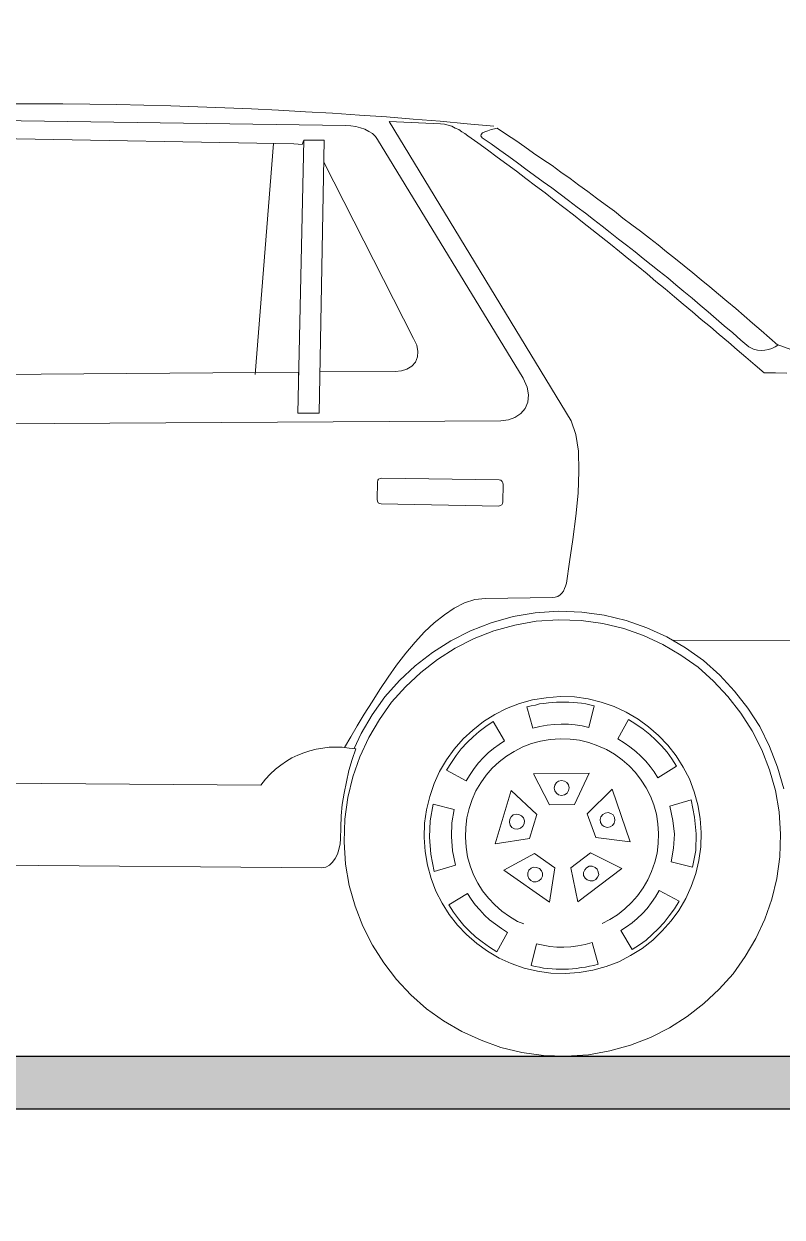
# Model space of a CAD drawing. Header units: metres. Extents: x 29392 to 32022, y 3934 to 33962.
# Drawn here: x 29712.991 to 29714.426, y 4060.038 to 4062.296 of the extents above; entities that cross this region are included whole.
import ezdxf

# ---------------------------------------------------------------- set-up
doc = ezdxf.new("R2010")
doc.units = ezdxf.units.M
doc.layers.add('finiture', color=7, linetype='Continuous', lineweight=20)

msp = doc.modelspace()

# ---------------------------------------------------------------- hatches: boundary and pattern name
at = {"transparency": 16777216}
h = msp.add_hatch(color=256, dxfattribs=at)
h.dxf.hatch_style = 1
h.paths.add_polyline_path([(29709.7027, 4062.2957), (29709.8027, 4062.2957), (29709.8027, 4060.3423), (29715.1139, 4060.3423), (29715.5864, 4060.2423), (29709.8027, 4060.2423), (29709.8027, 4058.1888), (29709.7027, 4058.1888)])

# ---------------------------------------------------------------- linework, layer by layer
for p, q in [((29709.8027, 4060.3423), (29715.1139, 4060.3423)), ((29709.8027, 4060.2423), (29715.5864, 4060.2423))]:
    msp.add_line(p, q, dxfattribs=at)
at = {"layer": 'finiture', "transparency": 16777216}
for p, q in [((29712.9318, 4062.113), (29713.5997, 4062.1033)), ((29713.6824, 4062.1109), (29714.0264, 4061.5445)), ((29713.779, 4062.1067), (29713.6824, 4062.1109)), ((29713.5997, 4062.1033), (29713.6094, 4062.1026)), ((29713.6094, 4062.1026), (29713.6192, 4062.1012)), ((29713.6192, 4062.1012), (29713.6282, 4062.0991)), ((29713.6282, 4062.0991), (29713.6358, 4062.0963)), ((29713.6358, 4062.0963), (29713.6435, 4062.0922)), ((29713.6435, 4062.0922), (29713.6504, 4062.088)), ((29713.6504, 4062.088), (29713.656, 4062.0824)), ((29713.7866, 4062.1061), (29713.779, 4062.1067)), ((29713.7936, 4062.104), (29713.7866, 4062.1061)), ((29713.8006, 4062.1019), (29713.7936, 4062.104)), ((29713.8068, 4062.0984), (29713.8006, 4062.1019)), ((29713.8137, 4062.0956), (29713.8068, 4062.0984)), ((29713.8193, 4062.0914), (29713.8137, 4062.0956)), ((29713.8256, 4062.088), (29713.8193, 4062.0914)), ((29713.8311, 4062.0838), (29713.8256, 4062.088)), ((29713.8561, 4062.0866), (29713.8589, 4062.0894)), ((29713.8589, 4062.0894), (29713.8631, 4062.0914)), ((29713.8631, 4062.0914), (29713.8687, 4062.0935)), ((29713.8687, 4062.0935), (29713.8749, 4062.0956)), ((29713.8749, 4062.0956), (29713.8812, 4062.097)), ((29713.8812, 4062.097), (29713.8867, 4062.0984)), ((29713.8867, 4062.0984), (29713.9041, 4062.0866)), ((29713.5017, 4062.0685), (29712.8992, 4062.0796)), ((29713.4635, 4062.0692), (29713.4287, 4061.6321)), ((29713.51, 4062.0678), (29713.5017, 4062.0685)), ((29713.5094, 4061.5591), (29713.5205, 4062.0755)), ((29713.5177, 4062.0671), (29713.51, 4062.0678)), ((29713.5205, 4062.0755), (29713.5177, 4062.0671)), ((29713.5205, 4062.0755), (29713.5594, 4062.0755)), ((29713.5594, 4062.0755), (29713.5497, 4061.5591)), ((29713.656, 4062.0824), (29713.6602, 4062.0769)), ((29713.6602, 4062.0769), (29713.9354, 4061.6251)), ((29713.8499, 4062.0706), (29713.8311, 4062.0838)), ((29713.8679, 4062.0574), (29713.8499, 4062.0706)), ((29713.8554, 4062.0838), (29713.8561, 4062.0866)), ((29713.8582, 4062.0803), (29713.8554, 4062.0838)), ((29713.8749, 4062.0685), (29713.8582, 4062.0803)), ((29713.8916, 4062.0567), (29713.8749, 4062.0685)), ((29713.9041, 4062.0866), (29713.9215, 4062.0748)), ((29713.9215, 4062.0748), (29713.9388, 4062.0629)), ((29713.8867, 4062.0435), (29713.8679, 4062.0574)), ((29713.9048, 4062.0303), (29713.8867, 4062.0435)), ((29713.9083, 4062.0449), (29713.8916, 4062.0567)), ((29713.9249, 4062.0324), (29713.9083, 4062.0449)), ((29713.9388, 4062.0629), (29713.9555, 4062.0511)), ((29713.9555, 4062.0511), (29713.9729, 4062.0393)), ((29713.5587, 4062.0338), (29713.7283, 4061.7002)), ((29713.9229, 4062.0171), (29713.9048, 4062.0303)), ((29713.9409, 4062.0206), (29713.9249, 4062.0324)), ((29713.9569, 4062.0087), (29713.9409, 4062.0206)), ((29713.9729, 4062.0393), (29713.9903, 4062.0275)), ((29713.9903, 4062.0275), (29714.0069, 4062.015)), ((29713.9409, 4062.0032), (29713.9229, 4062.0171)), ((29713.959, 4061.9893), (29713.9409, 4062.0032)), ((29713.9736, 4061.9969), (29713.9569, 4062.0087)), ((29714.0069, 4062.015), (29714.0243, 4062.0032)), ((29714.0243, 4062.0032), (29714.041, 4061.9907)), ((29713.9771, 4061.9761), (29713.959, 4061.9893)), ((29713.9896, 4061.9851), (29713.9736, 4061.9969)), ((29713.9944, 4061.9622), (29713.9771, 4061.9761)), ((29714.0055, 4061.9733), (29713.9896, 4061.9851)), ((29714.041, 4061.9907), (29714.0577, 4061.9782)), ((29714.0577, 4061.9782), (29714.0744, 4061.9657)), ((29714.0125, 4061.9483), (29713.9944, 4061.9622)), ((29714.0215, 4061.9615), (29714.0055, 4061.9733)), ((29714.0375, 4061.949), (29714.0215, 4061.9615)), ((29714.0744, 4061.9657), (29714.091, 4061.9538)), ((29714.091, 4061.9538), (29714.1084, 4061.9413)), ((29714.0306, 4061.9344), (29714.0125, 4061.9483)), ((29714.0479, 4061.9205), (29714.0306, 4061.9344)), ((29714.0535, 4061.9372), (29714.0375, 4061.949)), ((29714.0688, 4061.9253), (29714.0535, 4061.9372)), ((29714.1084, 4061.9413), (29714.1244, 4061.9281)), ((29714.0653, 4061.9066), (29714.0479, 4061.9205)), ((29714.0848, 4061.9128), (29714.0688, 4061.9253)), ((29714.1001, 4061.901), (29714.0848, 4061.9128)), ((29714.1244, 4061.9281), (29714.1411, 4061.9156)), ((29714.1411, 4061.9156), (29714.1577, 4061.9031)), ((29714.0834, 4061.8927), (29714.0653, 4061.9066)), ((29714.1008, 4061.8788), (29714.0834, 4061.8927)), ((29714.1161, 4061.8885), (29714.1001, 4061.901)), ((29714.1314, 4061.8767), (29714.1161, 4061.8885)), ((29714.1577, 4061.9031), (29714.1744, 4061.8899)), ((29714.1744, 4061.8899), (29714.1911, 4061.8774)), ((29714.1181, 4061.8649), (29714.1008, 4061.8788)), ((29714.1355, 4061.8503), (29714.1181, 4061.8649)), ((29714.1473, 4061.8642), (29714.1314, 4061.8767)), ((29714.1626, 4061.8517), (29714.1473, 4061.8642)), ((29714.1911, 4061.8774), (29714.2071, 4061.8642)), ((29714.2071, 4061.8642), (29714.2238, 4061.851)), ((29714.1529, 4061.8364), (29714.1355, 4061.8503)), ((29714.1779, 4061.8399), (29714.1626, 4061.8517)), ((29714.1932, 4061.8274), (29714.1779, 4061.8399)), ((29714.2238, 4061.851), (29714.2405, 4061.8378)), ((29714.1703, 4061.8225), (29714.1529, 4061.8364)), ((29714.1869, 4061.8079), (29714.1703, 4061.8225)), ((29714.2092, 4061.8149), (29714.1932, 4061.8274)), ((29714.2405, 4061.8378), (29714.2564, 4061.8246)), ((29714.2564, 4061.8246), (29714.2724, 4061.8114)), ((29714.2043, 4061.794), (29714.1869, 4061.8079)), ((29714.2217, 4061.7794), (29714.2043, 4061.794)), ((29714.2245, 4061.8016), (29714.2092, 4061.8149)), ((29714.2398, 4061.7891), (29714.2245, 4061.8016)), ((29714.2724, 4061.8114), (29714.2891, 4061.7982)), ((29714.2891, 4061.7982), (29714.3051, 4061.7843)), ((29714.2384, 4061.7655), (29714.2217, 4061.7794)), ((29714.2551, 4061.7766), (29714.2398, 4061.7891)), ((29714.2703, 4061.7634), (29714.2551, 4061.7766)), ((29714.3051, 4061.7843), (29714.3211, 4061.7711)), ((29714.2557, 4061.7509), (29714.2384, 4061.7655)), ((29714.2724, 4061.7363), (29714.2557, 4061.7509)), ((29714.2856, 4061.7509), (29714.2703, 4061.7634)), ((29714.3009, 4061.7377), (29714.2856, 4061.7509)), ((29714.3211, 4061.7711), (29714.3377, 4061.7572)), ((29714.3377, 4061.7572), (29714.3537, 4061.7433)), ((29714.2898, 4061.7224), (29714.2724, 4061.7363)), ((29714.3162, 4061.7245), (29714.3009, 4061.7377)), ((29714.3537, 4061.7433), (29714.3697, 4061.7294)), ((29714.3697, 4061.7294), (29714.3857, 4061.7155)), ((29714.3065, 4061.7078), (29714.2898, 4061.7224)), ((29714.3238, 4061.6932), (29714.3065, 4061.7078)), ((29714.3322, 4061.7113), (29714.3162, 4061.7245)), ((29714.3475, 4061.6974), (29714.3322, 4061.7113)), ((29714.3857, 4061.7155), (29714.4017, 4061.7016)), ((29713.7283, 4061.7002), (29713.7345, 4061.6877)), ((29713.7345, 4061.6877), (29713.7366, 4061.6759)), ((29714.3405, 4061.6786), (29714.3238, 4061.6932)), ((29714.3628, 4061.6842), (29714.3475, 4061.6974)), ((29714.3711, 4061.68), (29714.3628, 4061.6842)), ((29714.4059, 4061.6814), (29714.3996, 4061.6793)), ((29714.4017, 4061.7016), (29714.4177, 4061.6877)), ((29714.4121, 4061.6842), (29714.4059, 4061.6814)), ((29714.4177, 4061.6877), (29714.4121, 4061.6842)), ((29714.4161, 4061.6891), (29714.5025, 4061.6571)), ((29713.7359, 4061.6654), (29713.7317, 4061.6557)), ((29713.7366, 4061.6759), (29713.7359, 4061.6654)), ((29714.3572, 4061.6647), (29714.3405, 4061.6786)), ((29714.3746, 4061.6501), (29714.3572, 4061.6647)), ((29714.3788, 4061.6779), (29714.3711, 4061.68)), ((29714.3857, 4061.6773), (29714.3788, 4061.6779)), ((29714.3927, 4061.6779), (29714.3857, 4061.6773)), ((29714.3996, 4061.6793), (29714.3927, 4061.6779)), ((29712.9096, 4061.6321), (29713.5107, 4061.6363)), ((29713.5107, 4061.6363), (29713.5107, 4061.6237)), ((29713.6935, 4061.6376), (29713.551, 4061.6369)), ((29713.551, 4061.6369), (29713.551, 4061.6328)), ((29713.7053, 4061.639), (29713.6935, 4061.6376)), ((29713.7158, 4061.6425), (29713.7053, 4061.639)), ((29713.7248, 4061.6481), (29713.7158, 4061.6425)), ((29713.7317, 4061.6557), (29713.7248, 4061.6481)), ((29714.3913, 4061.6355), (29714.3746, 4061.6501)), ((29713.9354, 4061.6251), (29713.943, 4061.6084)), ((29714.4128, 4061.6355), (29714.3913, 4061.6355)), ((29714.4343, 4061.6349), (29714.4128, 4061.6355)), ((29713.943, 4061.6084), (29713.9458, 4061.5939)), ((29713.9458, 4061.5939), (29713.9444, 4061.5799)), ((29713.9395, 4061.5681), (29713.9312, 4061.5584)), ((29713.9444, 4061.5799), (29713.9395, 4061.5681)), ((29713.5497, 4061.5591), (29713.5094, 4061.5591)), ((29713.9076, 4061.5466), (29713.8937, 4061.5445)), ((29713.9201, 4061.5508), (29713.9076, 4061.5466)), ((29713.9312, 4061.5584), (29713.9201, 4061.5508)), ((29713.8937, 4061.5445), (29711.683, 4061.5313)), ((29714.0264, 4061.5445), (29714.0354, 4061.5188)), ((29714.0354, 4061.5188), (29714.0403, 4061.4868)), ((29714.0403, 4061.4868), (29714.041, 4061.4493)), ((29713.6622, 4061.434), (29713.6608, 4061.4319)), ((29713.665, 4061.4354), (29713.6622, 4061.434)), ((29713.6685, 4061.4361), (29713.665, 4061.4354)), ((29713.8902, 4061.4326), (29713.6685, 4061.4361)), ((29713.8937, 4061.4319), (29713.8902, 4061.4326)), ((29714.041, 4061.4493), (29714.0396, 4061.4076)), ((29713.6602, 4061.4284), (29713.6595, 4061.3958)), ((29713.6608, 4061.4319), (29713.6602, 4061.4284)), ((29713.8958, 4061.4298), (29713.8937, 4061.4319)), ((29713.8972, 4061.4271), (29713.8958, 4061.4298)), ((29713.8978, 4061.4243), (29713.8972, 4061.4271)), ((29713.8972, 4061.3909), (29713.8978, 4061.4243)), ((29713.6595, 4061.3958), (29713.6602, 4061.3923)), ((29713.6602, 4061.3923), (29713.6616, 4061.3895)), ((29713.6616, 4061.3895), (29713.6636, 4061.3881)), ((29713.6636, 4061.3881), (29713.6671, 4061.3874)), ((29713.6671, 4061.3874), (29713.8895, 4061.3833)), ((29713.895, 4061.3854), (29713.8964, 4061.3881)), ((29713.8964, 4061.3881), (29713.8972, 4061.3909)), ((29714.0396, 4061.4076), (29714.0354, 4061.3638)), ((29713.8895, 4061.3833), (29713.8923, 4061.384)), ((29713.8923, 4061.384), (29713.895, 4061.3854)), ((29714.0354, 4061.3638), (29714.0299, 4061.32)), ((29714.0299, 4061.32), (29714.0236, 4061.2776)), ((29714.0236, 4061.2776), (29714.0174, 4061.2373)), ((29714.016, 4061.2318), (29714.0139, 4061.2269)), ((29714.0174, 4061.2373), (29714.016, 4061.2318)), ((29713.8645, 4061.2081), (29713.8443, 4061.2061)), ((29713.991, 4061.2102), (29713.8645, 4061.2081)), ((29713.9965, 4061.2109), (29713.991, 4061.2102)), ((29714.0014, 4061.2123), (29713.9965, 4061.2109)), ((29714.0055, 4061.2151), (29714.0014, 4061.2123)), ((29714.009, 4061.2186), (29714.0055, 4061.2151)), ((29714.0118, 4061.222), (29714.009, 4061.2186)), ((29714.0139, 4061.2269), (29714.0118, 4061.222)), ((29713.8054, 4061.1901), (29713.7866, 4061.1776)), ((29713.8249, 4061.1998), (29713.8054, 4061.1901)), ((29713.8443, 4061.2061), (29713.8249, 4061.1998)), ((29714.0025, 4061.1841), (29713.9584, 4061.1812)), ((29714.0465, 4061.1826), (29714.0025, 4061.1841)), ((29713.7672, 4061.1623), (29713.7491, 4061.1449)), ((29713.7866, 4061.1776), (29713.7672, 4061.1623)), ((29713.8753, 4061.1624), (29713.8363, 4061.1472)), ((29713.9165, 4061.1739), (29713.8753, 4061.1624)), ((29713.9584, 4061.1812), (29713.9165, 4061.1739)), ((29713.9604, 4061.1651), (29713.92, 4061.1581)), ((29714.0028, 4061.1679), (29713.9604, 4061.1651)), ((29714.0451, 4061.1665), (29714.0028, 4061.1679)), ((29714.0861, 4061.1609), (29714.0451, 4061.1665)), ((29714.0892, 4061.1768), (29714.0465, 4061.1826)), ((29714.1304, 4061.1667), (29714.0892, 4061.1768)), ((29714.1693, 4061.153), (29714.1304, 4061.1667)), ((29713.7491, 4061.1449), (29713.7311, 4061.1254)), ((29713.8363, 4061.1472), (29713.7987, 4061.1284)), ((29713.8804, 4061.147), (29713.8429, 4061.1324)), ((29713.92, 4061.1581), (29713.8804, 4061.147)), ((29714.1258, 4061.1512), (29714.0861, 4061.1609)), ((29714.1633, 4061.138), (29714.1258, 4061.1512)), ((29714.2076, 4061.1357), (29714.1693, 4061.153)), ((29713.7311, 4061.1254), (29713.7137, 4061.1046)), ((29713.7987, 4061.1284), (29713.764, 4061.106)), ((29713.8429, 4061.1324), (29713.8068, 4061.1144)), ((29714.2001, 4061.1213), (29714.1633, 4061.138)), ((29714.2342, 4061.1011), (29714.2001, 4061.1213)), ((29714.243, 4061.1148), (29714.2076, 4061.1357)), ((29715.0709, 4061.1275), (29714.221, 4061.1296)), ((29713.7137, 4061.1046), (29713.6963, 4061.0824)), ((29713.764, 4061.106), (29713.7316, 4061.0808)), ((29713.8068, 4061.1144), (29713.7734, 4061.0928)), ((29714.2668, 4061.0782), (29714.2342, 4061.1011)), ((29714.277, 4061.0909), (29714.243, 4061.1148)), ((29713.6963, 4061.0824), (29713.6803, 4061.0594)), ((29713.7316, 4061.0808), (29713.7014, 4061.0528)), ((29713.7734, 4061.0928), (29713.7421, 4061.0685)), ((29714.296, 4061.0518), (29714.2668, 4061.0782)), ((29714.3074, 4061.0633), (29714.277, 4061.0909)), ((29713.6803, 4061.0594), (29713.6643, 4061.0358)), ((29713.7014, 4061.0528), (29713.6738, 4061.0223)), ((29713.7421, 4061.0685), (29713.713, 4061.0414)), ((29714.3231, 4061.0226), (29714.296, 4061.0518)), ((29714.3355, 4061.0331), (29714.3074, 4061.0633)), ((29713.6643, 4061.0358), (29713.6497, 4061.0129)), ((29713.713, 4061.0414), (29713.6865, 4061.0122)), ((29714.3607, 4061.0007), (29714.3355, 4061.0331)), ((29713.6497, 4061.0129), (29713.6351, 4060.9892)), ((29713.6738, 4061.0223), (29713.65, 4060.9883)), ((29713.6865, 4061.0122), (29713.6636, 4060.9795)), ((29713.9284, 4061.0094), (29713.9041, 4061.0004)), ((29713.9534, 4061.0163), (29713.9284, 4061.0094)), ((29713.9507, 4061.0052), (29713.9423, 4061.0031)), ((29713.959, 4061.0066), (29713.9507, 4061.0052)), ((29713.9792, 4061.0205), (29713.9534, 4061.0163)), ((29713.9667, 4061.0087), (29713.959, 4061.0066)), ((29713.975, 4061.0094), (29713.9667, 4061.0087)), ((29713.9833, 4061.0108), (29713.975, 4061.0094)), ((29714.0055, 4061.0226), (29713.9792, 4061.0205)), ((29713.991, 4061.0115), (29713.9833, 4061.0108)), ((29713.9986, 4061.0121), (29713.991, 4061.0115)), ((29714.0069, 4061.0121), (29713.9986, 4061.0121)), ((29714.0326, 4061.0219), (29714.0055, 4061.0226)), ((29714.0146, 4061.0121), (29714.0069, 4061.0121)), ((29714.0222, 4061.0121), (29714.0146, 4061.0121)), ((29714.0306, 4061.0115), (29714.0222, 4061.0121)), ((29714.0382, 4061.0108), (29714.0306, 4061.0115)), ((29714.0584, 4061.0184), (29714.0326, 4061.0219)), ((29714.0459, 4061.0101), (29714.0382, 4061.0108)), ((29714.0542, 4061.0087), (29714.0459, 4061.0101)), ((29714.0619, 4061.0073), (29714.0542, 4061.0087)), ((29714.0834, 4061.0121), (29714.0584, 4061.0184)), ((29714.0598, 4060.9642), (29714.0702, 4061.0052)), ((29714.0702, 4061.0052), (29714.0619, 4061.0073)), ((29714.1077, 4061.0038), (29714.0834, 4061.0121)), ((29714.1306, 4060.9934), (29714.1077, 4061.0038)), ((29714.3475, 4060.9913), (29714.3231, 4061.0226)), ((29713.6351, 4060.9892), (29713.6219, 4060.967)), ((29713.65, 4060.9883), (29713.6291, 4060.953)), ((29713.8818, 4060.9885), (29713.8603, 4060.9753)), ((29713.9041, 4061.0004), (29713.8818, 4060.9885)), ((29713.9423, 4061.0031), (29713.9541, 4060.9628)), ((29714.1529, 4060.9802), (29714.1306, 4060.9934)), ((29714.369, 4060.958), (29714.3475, 4060.9913)), ((29714.3831, 4060.966), (29714.3607, 4061.0007)), ((29713.6219, 4060.967), (29713.6094, 4060.9462)), ((29713.6636, 4060.9795), (29713.6435, 4060.9455)), ((29713.8402, 4060.9593), (29713.8221, 4060.9427)), ((29713.8603, 4060.9753), (29713.8402, 4060.9593)), ((29713.8652, 4060.9663), (29713.8527, 4060.9566)), ((29713.8791, 4060.9753), (29713.8652, 4060.9663)), ((29713.9006, 4060.9392), (29713.8791, 4060.9753)), ((29713.9541, 4060.9628), (29713.9673, 4060.9663)), ((29713.9673, 4060.9663), (29713.9812, 4060.9684)), ((29713.9812, 4060.9684), (29713.9944, 4060.9698)), ((29713.9944, 4060.9698), (29714.0076, 4060.9705)), ((29714.0076, 4060.9705), (29714.0215, 4060.9705)), ((29714.0215, 4060.9705), (29714.034, 4060.9691)), ((29714.034, 4060.9691), (29714.0473, 4060.967)), ((29714.0473, 4060.967), (29714.0598, 4060.9642)), ((29714.1348, 4060.9795), (29714.1147, 4060.9427)), ((29714.1487, 4060.9705), (29714.1348, 4060.9795)), ((29714.1626, 4060.9607), (29714.1487, 4060.9705)), ((29714.173, 4060.9656), (29714.1529, 4060.9802)), ((29714.1751, 4060.951), (29714.1626, 4060.9607)), ((29714.1918, 4060.9489), (29714.173, 4060.9656)), ((29714.4019, 4060.9284), (29714.3831, 4060.966)), ((29713.6094, 4060.9462), (29713.5976, 4060.926)), ((29713.6291, 4060.953), (29713.6161, 4060.9242)), ((29713.6435, 4060.9455), (29713.6268, 4060.9086)), ((29713.8221, 4060.9427), (29713.8054, 4060.9232)), ((29713.8297, 4060.9357), (29713.8186, 4060.9239)), ((29713.8408, 4060.9468), (29713.8297, 4060.9357)), ((29713.8527, 4060.9566), (29713.8408, 4060.9468)), ((29713.8902, 4060.9322), (29713.9006, 4060.9392)), ((29713.9513, 4060.9336), (29713.9687, 4060.9385)), ((29713.9687, 4060.9385), (29713.9868, 4060.9413)), ((29713.9868, 4060.9413), (29714.0055, 4060.9427)), ((29714.0055, 4060.9427), (29714.0243, 4060.942)), ((29714.0243, 4060.942), (29714.0424, 4060.9399)), ((29714.0424, 4060.9399), (29714.0598, 4060.9357)), ((29714.0598, 4060.9357), (29714.0771, 4060.9295)), ((29714.1147, 4060.9427), (29714.1265, 4060.935)), ((29714.1862, 4060.9406), (29714.1751, 4060.951)), ((29714.1974, 4060.9295), (29714.1862, 4060.9406)), ((29714.2092, 4060.9309), (29714.1918, 4060.9489)), ((29714.3871, 4060.9218), (29714.369, 4060.958)), ((29713.5205, 4060.9163), (29713.5094, 4060.9121)), ((29713.5323, 4060.9197), (29713.5205, 4060.9163)), ((29713.5441, 4060.9232), (29713.5323, 4060.9197)), ((29713.5566, 4060.9253), (29713.5441, 4060.9232)), ((29713.5684, 4060.9267), (29713.5566, 4060.9253)), ((29713.5809, 4060.9267), (29713.5684, 4060.9267)), ((29713.5934, 4060.9267), (29713.5809, 4060.9267)), ((29713.6066, 4060.9253), (29713.5934, 4060.9267)), ((29713.6192, 4060.9239), (29713.6066, 4060.9253)), ((29713.6122, 4060.9038), (29713.6192, 4060.9239)), ((29713.8054, 4060.9232), (29713.7908, 4060.903)), ((29713.8186, 4060.9239), (29713.8089, 4060.9114)), ((29713.8603, 4060.9072), (29713.8693, 4060.9163)), ((29713.8693, 4060.9163), (29713.8798, 4060.9246)), ((29713.8798, 4060.9246), (29713.8902, 4060.9322)), ((29713.9041, 4060.91), (29713.9187, 4060.919)), ((29713.9187, 4060.919), (29713.9347, 4060.9274)), ((29713.9347, 4060.9274), (29713.9513, 4060.9336)), ((29714.0771, 4060.9295), (29714.0931, 4060.9225)), ((29714.0931, 4060.9225), (29714.1084, 4060.9135)), ((29714.1084, 4060.9135), (29714.123, 4060.903)), ((29714.1265, 4060.935), (29714.1376, 4060.9274)), ((29714.1376, 4060.9274), (29714.1487, 4060.919)), ((29714.1487, 4060.919), (29714.1585, 4060.91)), ((29714.2078, 4060.9177), (29714.1974, 4060.9295)), ((29714.2168, 4060.9051), (29714.2078, 4060.9177)), ((29714.2252, 4060.9107), (29714.2092, 4060.9309)), ((29714.4017, 4060.8843), (29714.3871, 4060.9218)), ((29714.417, 4060.8894), (29714.4019, 4060.9284)), ((29713.4774, 4060.8926), (29713.467, 4060.885)), ((29713.4878, 4060.9003), (29713.4774, 4060.8926)), ((29713.4982, 4060.9065), (29713.4878, 4060.9003)), ((29713.5094, 4060.9121), (29713.4982, 4060.9065)), ((29713.606, 4060.8829), (29713.6122, 4060.9038)), ((29713.6268, 4060.9086), (29713.6136, 4060.8711)), ((29713.7908, 4060.903), (29713.7776, 4060.8808)), ((29713.7998, 4060.8982), (29713.7908, 4060.8836)), ((29713.8089, 4060.9114), (29713.7998, 4060.8982)), ((29713.8429, 4060.8864), (29713.8513, 4060.8975)), ((29713.8513, 4060.8975), (29713.8603, 4060.9072)), ((29713.877, 4060.8871), (29713.8902, 4060.8989)), ((29713.8902, 4060.8989), (29713.9041, 4060.91)), ((29714.123, 4060.903), (29714.1362, 4060.8919)), ((29714.1362, 4060.8919), (29714.148, 4060.8787)), ((29714.1585, 4060.91), (29714.1675, 4060.9003)), ((29714.1675, 4060.9003), (29714.1758, 4060.8905)), ((29714.1758, 4060.8905), (29714.1835, 4060.8801)), ((29714.1904, 4060.869), (29714.2259, 4060.8912)), ((29714.2259, 4060.8912), (29714.2168, 4060.9051)), ((29714.2384, 4060.8892), (29714.2252, 4060.9107)), ((29713.4391, 4060.8551), (29711.398, 4060.8697)), ((29713.4572, 4060.8759), (29713.4482, 4060.8662)), ((29713.467, 4060.885), (29713.4572, 4060.8759)), ((29713.6011, 4060.8614), (29713.606, 4060.8829)), ((29713.6136, 4060.8711), (29713.6038, 4060.8315)), ((29713.7776, 4060.8808), (29713.7672, 4060.8579)), ((29713.7908, 4060.8836), (29713.8277, 4060.8634)), ((29713.8277, 4060.8634), (29713.8353, 4060.8753)), ((29713.8353, 4060.8753), (29713.8429, 4060.8864)), ((29713.8554, 4060.8593), (29713.8659, 4060.8739)), ((29713.8659, 4060.8739), (29713.877, 4060.8871)), ((29713.9555, 4060.8767), (29714.0605, 4060.878)), ((29713.9854, 4060.8176), (29713.9555, 4060.8767)), ((29714.0605, 4060.878), (29714.0326, 4060.8183)), ((29714.148, 4060.8787), (29714.1591, 4060.8648)), ((29714.1835, 4060.8801), (29714.1904, 4060.869)), ((29714.2502, 4060.8669), (29714.2384, 4060.8892)), ((29714.4128, 4060.8447), (29714.4017, 4060.8843)), ((29714.4286, 4060.8483), (29714.417, 4060.8894)), ((29713.4482, 4060.8662), (29713.4391, 4060.8551)), ((29713.5969, 4060.8398), (29713.6011, 4060.8614)), ((29713.7672, 4060.8579), (29713.7588, 4060.8336)), ((29713.8464, 4060.844), (29713.8554, 4060.8593)), ((29713.9958, 4060.8551), (29713.9944, 4060.8496)), ((29713.9944, 4060.8496), (29713.9958, 4060.844)), ((29713.9986, 4060.86), (29713.9958, 4060.8551)), ((29714.0028, 4060.8627), (29713.9986, 4060.86)), ((29714.0083, 4060.8641), (29714.0028, 4060.8627)), ((29714.0139, 4060.8627), (29714.0083, 4060.8641)), ((29714.0181, 4060.86), (29714.0139, 4060.8627)), ((29714.0215, 4060.8558), (29714.0181, 4060.86)), ((29714.0229, 4060.8502), (29714.0215, 4060.8558)), ((29714.0215, 4060.8447), (29714.0229, 4060.8502)), ((29714.057, 4060.8009), (29714.1043, 4060.8474)), ((29714.1043, 4060.8474), (29714.1383, 4060.7481)), ((29714.1591, 4060.8648), (29714.1682, 4060.8502)), ((29714.1682, 4060.8502), (29714.1765, 4060.8343)), ((29714.2592, 4060.8426), (29714.2502, 4060.8669)), ((29713.5934, 4060.8183), (29713.5969, 4060.8398)), ((29713.6038, 4060.8315), (29713.5983, 4060.7905)), ((29713.7588, 4060.8336), (29713.7526, 4060.8085)), ((29713.8332, 4060.8106), (29713.8394, 4060.828)), ((29713.8394, 4060.828), (29713.8464, 4060.844)), ((29713.8825, 4060.7439), (29713.9131, 4060.8447)), ((29713.9131, 4060.8447), (29713.9618, 4060.7995)), ((29713.9958, 4060.844), (29713.9986, 4060.8398)), ((29713.9986, 4060.8398), (29714.0028, 4060.837)), ((29714.0028, 4060.837), (29714.0083, 4060.8356)), ((29714.0083, 4060.8356), (29714.0139, 4060.837)), ((29714.0139, 4060.837), (29714.0188, 4060.8398)), ((29714.0188, 4060.8398), (29714.0215, 4060.8447)), ((29714.1765, 4060.8343), (29714.1828, 4060.8176)), ((29714.2537, 4060.8273), (29714.2134, 4060.8155)), ((29714.2599, 4060.7946), (29714.2537, 4060.8273)), ((29714.2662, 4060.8176), (29714.2592, 4060.8426)), ((29714.4197, 4060.8044), (29714.4128, 4060.8447)), ((29713.5914, 4060.7967), (29713.5934, 4060.8183)), ((29713.7526, 4060.8085), (29713.7491, 4060.7828)), ((29713.7651, 4060.819), (29713.7595, 4060.7877)), ((29713.8054, 4060.8092), (29713.7651, 4060.819)), ((29713.8006, 4060.7835), (29713.8054, 4060.8092)), ((29713.829, 4060.7932), (29713.8332, 4060.8106)), ((29713.9222, 4060.8002), (29713.9166, 4060.7988)), ((29713.9277, 4060.7995), (29713.9222, 4060.8002)), ((29714.0326, 4060.8183), (29713.9854, 4060.8176)), ((29714.073, 4060.7557), (29714.057, 4060.8009)), ((29714.091, 4060.8023), (29714.0862, 4060.7995)), ((29714.0966, 4060.803), (29714.091, 4060.8023)), ((29714.1015, 4060.8016), (29714.0966, 4060.803)), ((29714.1056, 4060.7988), (29714.1015, 4060.8016)), ((29714.1828, 4060.8176), (29714.1876, 4060.8002)), ((29714.1876, 4060.8002), (29714.1904, 4060.7821)), ((29714.2134, 4060.8155), (29714.2189, 4060.7884)), ((29714.2703, 4060.7919), (29714.2662, 4060.8176)), ((29714.4225, 4060.762), (29714.4197, 4060.8044)), ((29713.5907, 4060.7752), (29713.5914, 4060.7967)), ((29713.5983, 4060.7905), (29713.5969, 4060.7481)), ((29713.7491, 4060.7828), (29713.7484, 4060.7557)), ((29713.7595, 4060.7877), (29713.7582, 4060.7565)), ((29713.7998, 4060.7578), (29713.8006, 4060.7835)), ((29713.8269, 4060.7752), (29713.829, 4060.7932)), ((29713.9103, 4060.7905), (29713.9097, 4060.7849)), ((29713.9097, 4060.7849), (29713.911, 4060.7793)), ((29713.9131, 4060.7953), (29713.9103, 4060.7905)), ((29713.911, 4060.7793), (29713.9145, 4060.7752)), ((29713.9166, 4060.7988), (29713.9131, 4060.7953)), ((29713.9326, 4060.7967), (29713.9277, 4060.7995)), ((29713.936, 4060.7932), (29713.9326, 4060.7967)), ((29713.9347, 4060.7773), (29713.9374, 4060.7821)), ((29713.9382, 4060.7877), (29713.936, 4060.7932)), ((29713.9374, 4060.7821), (29713.9382, 4060.7877)), ((29713.9618, 4060.7995), (29713.9479, 4060.7543)), ((29714.0827, 4060.7953), (29714.0813, 4060.7898)), ((29714.0813, 4060.7898), (29714.082, 4060.7842)), ((29714.082, 4060.7842), (29714.0848, 4060.7793)), ((29714.0862, 4060.7995), (29714.0827, 4060.7953)), ((29714.0848, 4060.7793), (29714.089, 4060.7766)), ((29714.1001, 4060.7759), (29714.1049, 4060.7787)), ((29714.1049, 4060.7787), (29714.1077, 4060.7828)), ((29714.1084, 4060.7939), (29714.1056, 4060.7988)), ((29714.1077, 4060.7828), (29714.1091, 4060.7884)), ((29714.1091, 4060.7884), (29714.1084, 4060.7939)), ((29714.1904, 4060.7821), (29714.1918, 4060.7634)), ((29714.2189, 4060.7884), (29714.2217, 4060.762)), ((29714.2627, 4060.7627), (29714.2599, 4060.7946)), ((29714.2724, 4060.7655), (29714.2703, 4060.7919)), ((29713.59, 4060.7537), (29713.5907, 4060.7752)), ((29713.7484, 4060.7557), (29713.7505, 4060.7293)), ((29713.7582, 4060.7565), (29713.7609, 4060.7245)), ((29713.8019, 4060.7307), (29713.7998, 4060.7578)), ((29713.8263, 4060.7565), (29713.8269, 4060.7752)), ((29713.8277, 4060.7377), (29713.8263, 4060.7565)), ((29713.9145, 4060.7752), (29713.9194, 4060.7724)), ((29713.9194, 4060.7724), (29713.9249, 4060.7717)), ((29713.9249, 4060.7717), (29713.9305, 4060.7738)), ((29713.9305, 4060.7738), (29713.9347, 4060.7773)), ((29714.1383, 4060.7481), (29714.073, 4060.7557)), ((29714.089, 4060.7766), (29714.0945, 4060.7752)), ((29714.0945, 4060.7752), (29714.1001, 4060.7759)), ((29714.1918, 4060.7634), (29714.1911, 4060.7446)), ((29714.2217, 4060.762), (29714.2203, 4060.7356)), ((29714.262, 4060.7314), (29714.2627, 4060.7627)), ((29714.2717, 4060.7384), (29714.2724, 4060.7655)), ((29714.4211, 4060.7196), (29714.4225, 4060.762)), ((29713.5844, 4060.7245), (29713.5872, 4060.7335)), ((29713.5872, 4060.7335), (29713.5893, 4060.7439)), ((29713.5893, 4060.7439), (29713.59, 4060.7537)), ((29713.5969, 4060.7481), (29713.5997, 4060.7057)), ((29713.8304, 4060.7196), (29713.8277, 4060.7377)), ((29713.9479, 4060.7543), (29713.8825, 4060.7439)), ((29714.1911, 4060.7446), (29714.189, 4060.7266)), ((29714.2203, 4060.7356), (29714.2154, 4060.7099)), ((29714.2682, 4060.7127), (29714.2717, 4060.7384)), ((29711.4564, 4060.7147), (29713.5545, 4060.6988)), ((29713.5747, 4060.7092), (29713.5802, 4060.7161)), ((29713.5802, 4060.7161), (29713.5844, 4060.7245)), ((29713.7505, 4060.7293), (29713.7547, 4060.7036)), ((29713.7609, 4060.7245), (29713.7672, 4060.6918)), ((29713.8075, 4060.7036), (29713.8019, 4060.7307)), ((29713.8353, 4060.7022), (29713.8304, 4060.7196)), ((29713.8992, 4060.6939), (29713.9569, 4060.7259)), ((29713.9569, 4060.7259), (29713.9958, 4060.6988)), ((29714.0257, 4060.6988), (29714.0633, 4060.7272)), ((29714.0633, 4060.7272), (29714.1223, 4060.6974)), ((29714.189, 4060.7266), (29714.1849, 4060.7092)), ((29714.2154, 4060.7099), (29714.2557, 4060.7001)), ((29714.2557, 4060.7001), (29714.262, 4060.7314)), ((29714.262, 4060.6876), (29714.2682, 4060.7127)), ((29714.4156, 4060.6786), (29714.4211, 4060.7196)), ((29713.5545, 4060.6988), (29713.5622, 4060.7001)), ((29713.5622, 4060.7001), (29713.5691, 4060.7036)), ((29713.5691, 4060.7036), (29713.5747, 4060.7092)), ((29713.5997, 4060.7057), (29713.6066, 4060.6654)), ((29713.7547, 4060.7036), (29713.7616, 4060.6786)), ((29713.7672, 4060.6918), (29713.8075, 4060.7036)), ((29713.8416, 4060.6856), (29713.8353, 4060.7022)), ((29713.9854, 4060.6334), (29713.8992, 4060.6939)), ((29713.9465, 4060.6939), (29713.9444, 4060.689)), ((29713.9444, 4060.689), (29713.9444, 4060.6835)), ((29713.9507, 4060.6981), (29713.9465, 4060.6939)), ((29713.9555, 4060.7001), (29713.9507, 4060.6981)), ((29713.9611, 4060.6995), (29713.9555, 4060.7001)), ((29713.9667, 4060.6974), (29713.9611, 4060.6995)), ((29713.9701, 4060.6932), (29713.9667, 4060.6974)), ((29713.9722, 4060.6883), (29713.9701, 4060.6932)), ((29713.9722, 4060.6828), (29713.9722, 4060.6883)), ((29713.9958, 4060.6988), (29713.9854, 4060.6334)), ((29714.0389, 4060.6341), (29714.0257, 4060.6988)), ((29714.1223, 4060.6974), (29714.0389, 4060.6341)), ((29714.0521, 4060.6946), (29714.05, 4060.6897)), ((29714.05, 4060.6897), (29714.05, 4060.6842)), ((29714.0556, 4060.6988), (29714.0521, 4060.6946)), ((29714.0605, 4060.7015), (29714.0556, 4060.6988)), ((29714.066, 4060.7015), (29714.0605, 4060.7015)), ((29714.0716, 4060.6995), (29714.066, 4060.7015)), ((29714.0758, 4060.696), (29714.0716, 4060.6995)), ((29714.0778, 4060.6911), (29714.0758, 4060.696)), ((29714.0785, 4060.6856), (29714.0778, 4060.6911)), ((29714.1786, 4060.6918), (29714.1716, 4060.6758)), ((29714.1849, 4060.7092), (29714.1786, 4060.6918)), ((29714.2537, 4060.6633), (29714.262, 4060.6876)), ((29713.6066, 4060.6654), (29713.6177, 4060.6258)), ((29713.7616, 4060.6786), (29713.7707, 4060.6543)), ((29713.8499, 4060.6696), (29713.8416, 4060.6856)), ((29713.8589, 4060.655), (29713.8499, 4060.6696)), ((29713.9444, 4060.6835), (29713.9465, 4060.6786)), ((29713.9465, 4060.6786), (29713.95, 4060.6744)), ((29713.95, 4060.6744), (29713.9548, 4060.6723)), ((29713.9548, 4060.6723), (29713.9604, 4060.6723)), ((29713.9604, 4060.6723), (29713.9653, 4060.6737)), ((29713.9653, 4060.6737), (29713.9694, 4060.6779)), ((29713.9694, 4060.6779), (29713.9722, 4060.6828)), ((29714.05, 4060.6842), (29714.0528, 4060.6793)), ((29714.0528, 4060.6793), (29714.057, 4060.6758)), ((29714.057, 4060.6758), (29714.0625, 4060.6737)), ((29714.0625, 4060.6737), (29714.0681, 4060.6737)), ((29714.0681, 4060.6737), (29714.073, 4060.6765)), ((29714.073, 4060.6765), (29714.0764, 4060.6807)), ((29714.0764, 4060.6807), (29714.0785, 4060.6856)), ((29714.1716, 4060.6758), (29714.1626, 4060.6605)), ((29714.4058, 4060.639), (29714.4156, 4060.6786)), ((29713.7707, 4060.6543), (29713.7825, 4060.632)), ((29713.8304, 4060.6501), (29713.795, 4060.6286)), ((29713.8374, 4060.639), (29713.8304, 4060.6501)), ((29713.8701, 4060.6411), (29713.8589, 4060.655)), ((29714.1522, 4060.6459), (29714.1404, 4060.6327)), ((29714.1626, 4060.6605), (29714.1522, 4060.6459)), ((29714.1862, 4060.6438), (29714.1786, 4060.6327)), ((29714.1932, 4060.6557), (29714.1862, 4060.6438)), ((29714.2307, 4060.6355), (29714.1932, 4060.6557)), ((29714.2432, 4060.6404), (29714.2537, 4060.6633)), ((29713.6177, 4060.6258), (29713.6323, 4060.5883)), ((29713.7825, 4060.632), (29713.7957, 4060.6105)), ((29713.795, 4060.6286), (29713.804, 4060.6147)), ((29713.845, 4060.6286), (29713.8374, 4060.639)), ((29713.8534, 4060.6188), (29713.845, 4060.6286)), ((29713.8818, 4060.6286), (29713.8701, 4060.6411)), ((29713.895, 4060.6167), (29713.8818, 4060.6286)), ((29714.1279, 4060.6209), (29714.114, 4060.6098)), ((29714.1404, 4060.6327), (29714.1279, 4060.6209)), ((29714.1703, 4060.6216), (29714.1612, 4060.6119)), ((29714.1786, 4060.6327), (29714.1703, 4060.6216)), ((29714.212, 4060.6077), (29714.2217, 4060.6209)), ((29714.2217, 4060.6209), (29714.2307, 4060.6355)), ((29714.23, 4060.6181), (29714.2432, 4060.6404)), ((29714.3926, 4060.6015), (29714.4058, 4060.639)), ((29713.7957, 4060.6105), (29713.8117, 4060.5904)), ((29713.804, 4060.6147), (29713.8131, 4060.6022)), ((29713.8131, 4060.6022), (29713.8235, 4060.5896)), ((29713.8624, 4060.6091), (29713.8534, 4060.6188)), ((29713.8721, 4060.6001), (29713.8624, 4060.6091)), ((29713.8832, 4060.5917), (29713.8721, 4060.6001)), ((29713.9097, 4060.6063), (29713.895, 4060.6167)), ((29713.9249, 4060.5973), (29713.9097, 4060.6063)), ((29713.9368, 4060.5924), (29713.9249, 4060.5973)), ((29714.0994, 4060.6008), (29714.0848, 4060.5931)), ((29714.114, 4060.6098), (29714.0994, 4060.6008)), ((29714.1515, 4060.6029), (29714.1418, 4060.5945)), ((29714.1612, 4060.6119), (29714.1515, 4060.6029)), ((29714.1987, 4060.5792), (29714.2154, 4060.598)), ((29714.2022, 4060.5952), (29714.212, 4060.6077)), ((29714.2154, 4060.598), (29714.23, 4060.6181)), ((29714.3759, 4060.5646), (29714.3926, 4060.6015)), ((29713.6323, 4060.5883), (29713.6504, 4060.5521)), ((29713.8117, 4060.5904), (29713.8283, 4060.5723)), ((29713.8235, 4060.5896), (29713.8339, 4060.5785)), ((29713.8339, 4060.5785), (29713.8457, 4060.5681)), ((29713.8944, 4060.5841), (29713.8832, 4060.5917)), ((29713.886, 4060.5396), (29713.9062, 4060.5764)), ((29713.9062, 4060.5764), (29713.8944, 4060.5841)), ((29714.0848, 4060.5931), (29714.0848, 4060.5931)), ((29714.1314, 4060.5869), (29714.1202, 4060.5799)), ((29714.1202, 4060.5799), (29714.1418, 4060.5438)), ((29714.1418, 4060.5945), (29714.1314, 4060.5869)), ((29714.18, 4060.5723), (29714.1911, 4060.5834)), ((29714.1807, 4060.5619), (29714.1987, 4060.5792)), ((29714.1911, 4060.5834), (29714.2022, 4060.5952)), ((29713.6504, 4060.5521), (29713.672, 4060.5188)), ((29713.8283, 4060.5723), (29713.8478, 4060.5556)), ((29713.8457, 4060.5681), (29713.8582, 4060.5584)), ((29713.8478, 4060.5556), (29713.8679, 4060.541)), ((29713.8582, 4060.5584), (29713.8721, 4060.5486)), ((29713.9611, 4060.5549), (29713.9507, 4060.5139)), ((29713.9736, 4060.5521), (29713.9611, 4060.5549)), ((29713.9861, 4060.55), (29713.9736, 4060.5521)), ((29714.0528, 4060.5535), (29714.0389, 4060.5507)), ((29714.066, 4060.557), (29714.0528, 4060.5535)), ((29714.0778, 4060.516), (29714.066, 4060.557)), ((29714.1418, 4060.5438), (29714.1557, 4060.5528)), ((29714.1557, 4060.5528), (29714.1682, 4060.5619)), ((29714.1605, 4060.5459), (29714.1807, 4060.5619)), ((29714.1682, 4060.5619), (29714.18, 4060.5723)), ((29714.3558, 4060.5306), (29714.3759, 4060.5646)), ((29713.8679, 4060.541), (29713.8902, 4060.5278)), ((29713.8721, 4060.5486), (29713.886, 4060.5396)), ((29713.9993, 4060.5486), (29713.9861, 4060.55)), ((29714.0125, 4060.5486), (29713.9993, 4060.5486)), ((29714.0257, 4060.5493), (29714.0125, 4060.5486)), ((29714.0389, 4060.5507), (29714.0257, 4060.5493)), ((29714.1168, 4060.5209), (29714.139, 4060.5327)), ((29714.139, 4060.5327), (29714.1605, 4060.5459)), ((29714.3329, 4060.4979), (29714.3558, 4060.5306)), ((29713.672, 4060.5188), (29713.6963, 4060.4875)), ((29713.8902, 4060.5278), (29713.9131, 4060.5174)), ((29713.9131, 4060.5174), (29713.9374, 4060.509)), ((29713.9374, 4060.509), (29713.9625, 4060.5028)), ((29713.9507, 4060.5139), (29713.9583, 4060.5118)), ((29713.9583, 4060.5118), (29713.9667, 4060.5104)), ((29713.9667, 4060.5104), (29713.9743, 4060.509)), ((29713.9743, 4060.509), (29713.9819, 4060.5083)), ((29713.9819, 4060.5083), (29713.9903, 4060.5076)), ((29713.9903, 4060.5076), (29713.9979, 4060.5069)), ((29713.9979, 4060.5069), (29714.0055, 4060.5069)), ((29714.0055, 4060.5069), (29714.0132, 4060.5069)), ((29714.0132, 4060.5069), (29714.0215, 4060.5069)), ((29714.0215, 4060.5069), (29714.0292, 4060.5076)), ((29714.0292, 4060.5076), (29714.0368, 4060.5083)), ((29714.0368, 4060.5083), (29714.0452, 4060.5097)), ((29714.0452, 4060.5097), (29714.0535, 4060.5104)), ((29714.0535, 4060.5104), (29714.0611, 4060.5125)), ((29714.0611, 4060.5125), (29714.0695, 4060.5139)), ((29714.0674, 4060.5049), (29714.0924, 4060.5118)), ((29714.0695, 4060.5139), (29714.0778, 4060.516)), ((29714.0924, 4060.5118), (29714.1168, 4060.5209)), ((29713.6963, 4060.4875), (29713.7234, 4060.4583)), ((29713.9625, 4060.5028), (29713.9882, 4060.4993)), ((29713.9882, 4060.4993), (29714.0153, 4060.4986)), ((29714.0153, 4060.4986), (29714.0417, 4060.5007)), ((29714.0417, 4060.5007), (29714.0674, 4060.5049)), ((29714.3065, 4060.4688), (29714.3329, 4060.4979)), ((29714.2773, 4060.4416), (29714.3065, 4060.4688)), ((29713.7234, 4060.4583), (29713.7526, 4060.4319)), ((29714.246, 4060.4173), (29714.2773, 4060.4416)), ((29713.7526, 4060.4319), (29713.7852, 4060.409)), ((29714.2126, 4060.3958), (29714.246, 4060.4173)), ((29713.7852, 4060.409), (29713.8193, 4060.3888)), ((29714.1765, 4060.3777), (29714.2126, 4060.3958)), ((29713.8193, 4060.3888), (29713.8561, 4060.3722)), ((29713.8561, 4060.3722), (29713.8937, 4060.3589)), ((29714.139, 4060.3631), (29714.1765, 4060.3777)), ((29713.8937, 4060.3589), (29713.9333, 4060.3492)), ((29713.9333, 4060.3492), (29713.9743, 4060.3437)), ((29714.059, 4060.345), (29714.0994, 4060.352)), ((29714.0994, 4060.352), (29714.139, 4060.3631)), ((29713.9743, 4060.3437), (29714.0166, 4060.3423)), ((29714.0166, 4060.3423), (29714.059, 4060.345))]:
    msp.add_line(p, q, dxfattribs=at)
msp.add_arc((29713.0113, 4053.1826), 8.9616, 84.43441, 94.88183, dxfattribs=at)

doc.saveas('drawing.dxf')
